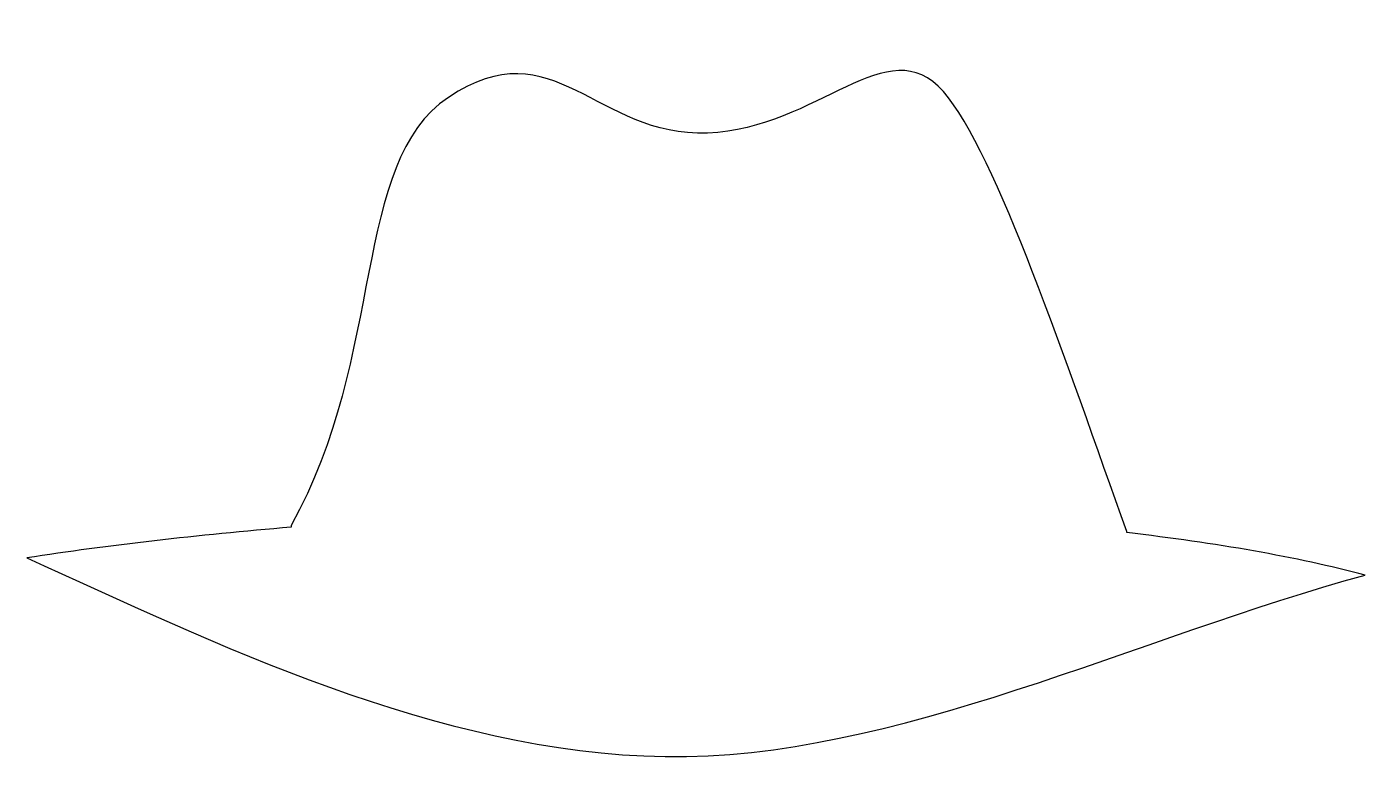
# Model space of a CAD drawing. Header units: centimetres. Extents: x -4.4 to 4.4, y -2.28 to 2.54.
import ezdxf

# ---------------------------------------------------------------- set-up
doc = ezdxf.new("R2010")
doc.units = ezdxf.units.CM
doc.header["$MEASUREMENT"] = 0
doc.layers.add('Camada 1', color=7, linetype='Continuous')

msp = doc.modelspace()

# ---------------------------------------------------------------- linework, layer by layer
at = {"layer": 'Camada 1'}
msp.add_open_spline([(2.82894, -0.78228), (3.4129, -0.84993), (3.94487, -0.94222), (4.39549, -1.06136), (4.39549, -1.06136), (2.91594, -1.45969), (1.2965, -2.27828), (-0.20255, -2.25455), (-0.20255, -2.25455), (-1.70157, -2.23066), (-3.18578, -1.49673), (-4.39548, -0.94828), (-4.39548, -0.94828), (-3.8606, -0.86549), (-3.27314, -0.79768), (-2.65844, -0.74672), (-2.65844, -0.74672), (-2.65844, -0.74672), (-2.65926, -0.7346), (-2.65926, -0.7346), (-2.65926, -0.7346), (-2.03429, 0.38067), (-2.2677, 1.64876), (-1.62622, 2.07882), (-1.62622, 2.07882), (-0.93415, 2.54282), (-0.6502, 1.8144), (0.076, 1.84382), (0.076, 1.84382), (0.8022, 1.87314), (1.26096, 2.5352), (1.62469, 2.11684), (1.62469, 2.11684), (1.97413, 1.71541), (2.43686, 0.31611), (2.82997, -0.77418), (2.82997, -0.77418), (2.82997, -0.77418), (2.82894, -0.78228), (2.82894, -0.78228)], degree=3, knots=[0, 0, 0, 0, 0.0909091, 0.0909091, 0.0909091, 0.0909091, 0.1818182, 0.1818182, 0.1818182, 0.1818182, 0.2727273, 0.2727273, 0.2727273, 0.2727273, 0.3636364, 0.3636364, 0.3636364, 0.3636364, 0.4545455, 0.4545455, 0.4545455, 0.4545455, 0.5454545, 0.5454545, 0.5454545, 0.5454545, 0.6363636, 0.6363636, 0.6363636, 0.6363636, 0.7272727, 0.7272727, 0.7272727, 0.7272727, 0.8181818, 0.8181818, 0.8181818, 0.8181818, 1, 1, 1, 1], dxfattribs=at)

doc.saveas('drawing.dxf')
